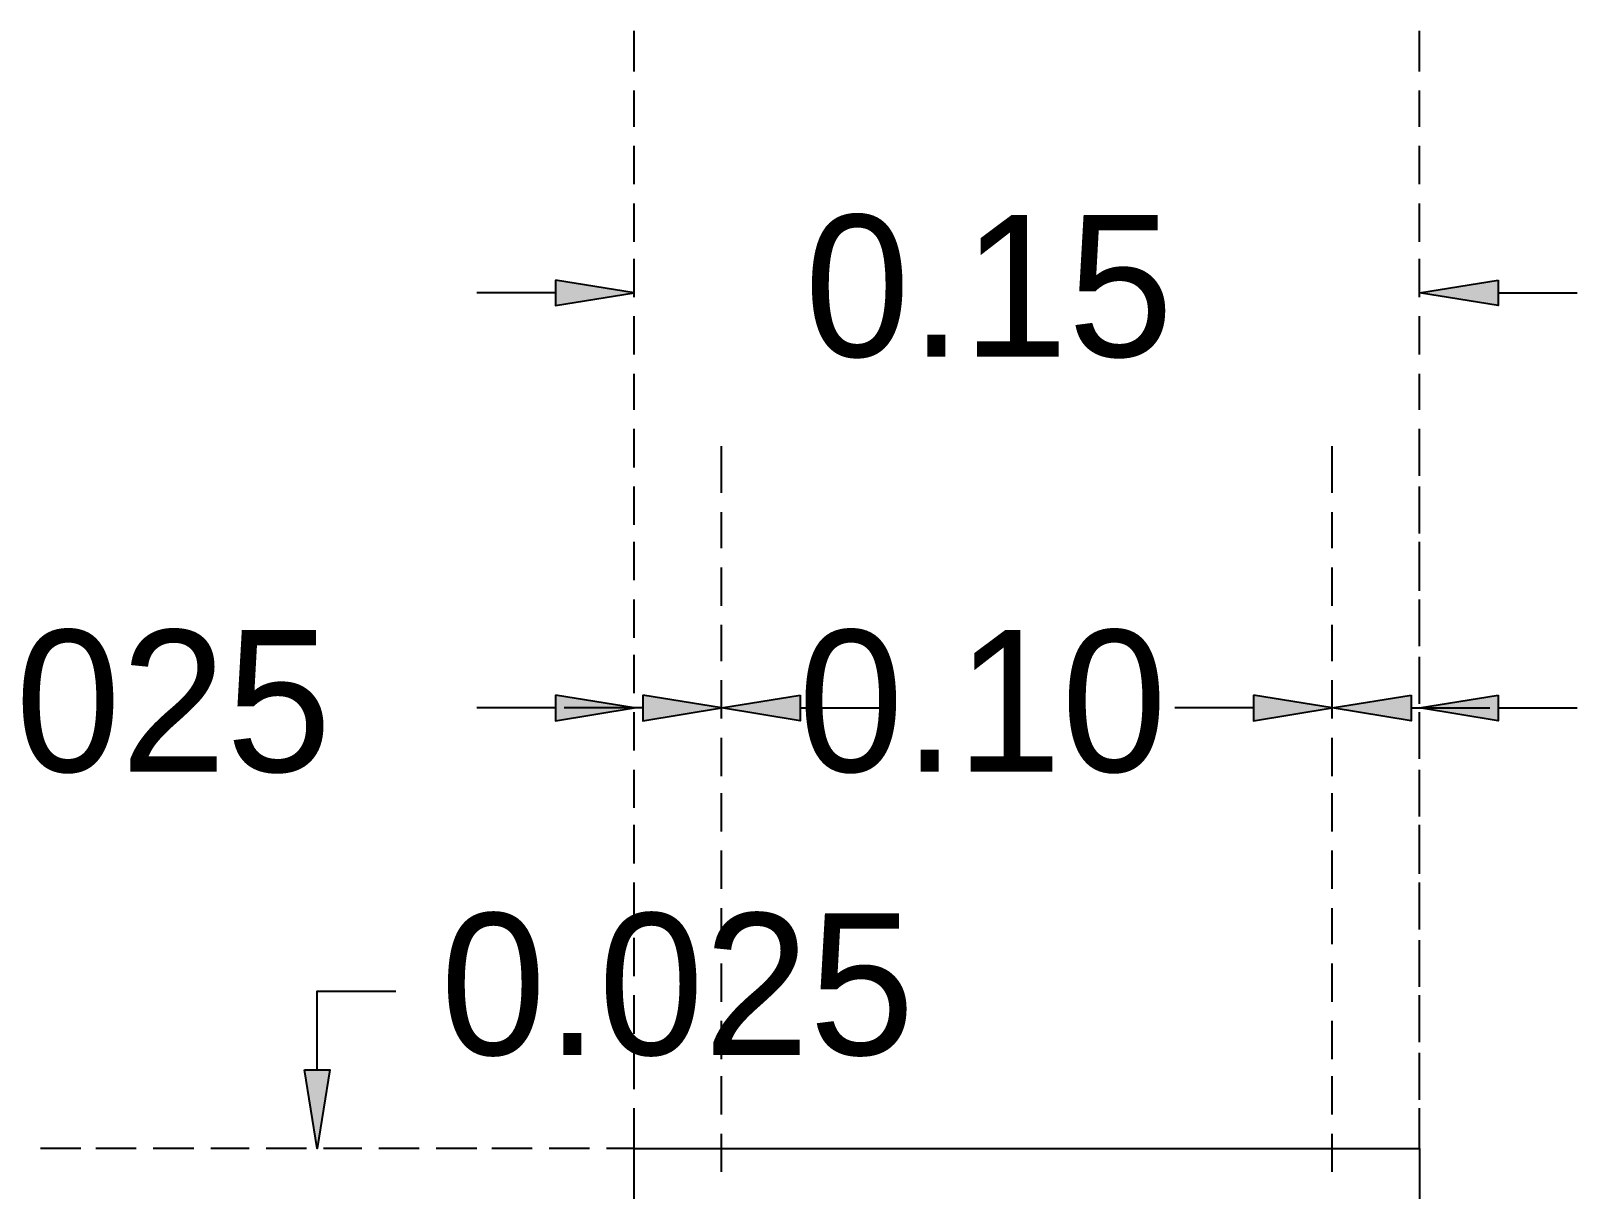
# Model space of a CAD drawing. Header units: metres. Extents: x 2.9 to 42.8, y 1.7 to 28.7.
# Drawn here: x 18.576 to 19.858, y 12.947 to 13.906 of the extents above; entities that cross this region are included whole.
import ezdxf

# ---------------------------------------------------------------- set-up
doc = ezdxf.new("R2010")
doc.units = ezdxf.units.M
for name, color, linetype in [('CIAN', 4, 'Continuous'), ('GRIS', 8, 'Continuous'), ('RELLENO_GRIS', 8, 'Continuous'), ('TEXTO', 7, 'Continuous')]:
    doc.layers.add(name, color=color, linetype=linetype)

msp = doc.modelspace()

# ---------------------------------------------------------------- hatches: boundary and pattern name
at = {"layer": 'RELLENO_GRIS'}
h = msp.add_hatch(color=256, dxfattribs=at)
h.dxf.hatch_style = 1
h.paths.add_polyline_path([(19.0112, 13.7001), (19.0112, 13.679), (19.0765, 13.6895), (19.0112, 13.7001)])
h = msp.add_hatch(color=256, dxfattribs=at)
h.dxf.hatch_style = 1
h.paths.add_polyline_path([(19.7926, 13.7001), (19.7926, 13.679), (19.7273, 13.6895), (19.7926, 13.7001)])
h = msp.add_hatch(color=256, dxfattribs=at)
h.dxf.hatch_style = 1
h.paths.add_polyline_path([(19.0112, 13.3562), (19.0112, 13.335), (19.0765, 13.3456), (19.0112, 13.3562)])
h = msp.add_hatch(color=256, dxfattribs=at)
h.dxf.hatch_style = 1
h.paths.add_polyline_path([(19.0835, 13.3562), (19.0835, 13.335), (19.1488, 13.3456), (19.0835, 13.3562)])
h = msp.add_hatch(color=256, dxfattribs=at)
h.dxf.hatch_style = 1
h.paths.add_polyline_path([(19.214, 13.3562), (19.214, 13.335), (19.1488, 13.3456), (19.214, 13.3562)])
h = msp.add_hatch(color=256, dxfattribs=at)
h.dxf.hatch_style = 1
h.paths.add_polyline_path([(19.5897, 13.3562), (19.5897, 13.335), (19.655, 13.3456), (19.5897, 13.3562)])
h = msp.add_hatch(color=256, dxfattribs=at)
h.dxf.hatch_style = 1
h.paths.add_polyline_path([(19.7203, 13.3562), (19.7203, 13.335), (19.655, 13.3456), (19.7203, 13.3562)])
h = msp.add_hatch(color=256, dxfattribs=at)
h.dxf.hatch_style = 1
h.paths.add_polyline_path([(19.7926, 13.3562), (19.7926, 13.335), (19.7273, 13.3456), (19.7926, 13.3562)])
h = msp.add_hatch(color=256, dxfattribs=at)
h.dxf.hatch_style = 1
h.paths.add_polyline_path([(18.8031, 13.0457), (18.8242, 13.0457), (18.8136, 12.9805), (18.8031, 13.0457)])

# ---------------------------------------------------------------- linework, layer by layer
at = {"layer": 'CIAN', "lineweight": -3}
for points in [[(19.0765, 12.9805), (19.7273, 12.9805)], [(19.0765, 12.3278), (19.0765, 12.9805)], [(19.7273, 12.9805), (19.7273, 12.3278)]]:
    msp.add_lwpolyline(points, dxfattribs=at)
at = {"layer": 'GRIS', "lineweight": -3}
for points in [[(19.0765, 13.873), (19.0765, 13.9065)], [(19.7273, 13.873), (19.7273, 13.9065)], [(19.0765, 13.8271), (19.0765, 13.8571)], [(19.7273, 13.8271), (19.7273, 13.8571)], [(19.0765, 13.7795), (19.0765, 13.8112)], [(19.7273, 13.7795), (19.7273, 13.8112)], [(19.0765, 13.7319), (19.0765, 13.7636)], [(19.7273, 13.7319), (19.7273, 13.7636)], [(19.0765, 13.686), (19.0765, 13.7178)], [(19.7273, 13.686), (19.7273, 13.7178)], [(19.0112, 13.6895), (18.9459, 13.6895)], [(19.7926, 13.6895), (19.8579, 13.6895)], [(19.0765, 13.6384), (19.0765, 13.6701)], [(19.7273, 13.6384), (19.7273, 13.6701)], [(19.0765, 13.5925), (19.0765, 13.6225)], [(19.7273, 13.5925), (19.7273, 13.6225)], [(19.0765, 13.5449), (19.0765, 13.5767)], [(19.7273, 13.5449), (19.7273, 13.5767)], [(19.0765, 13.5449), (19.0765, 13.5625)], [(19.1488, 13.5237), (19.1488, 13.5625)], [(19.655, 13.5237), (19.655, 13.5625)], [(19.7273, 13.5378), (19.7273, 13.5625)], [(19.0765, 13.4973), (19.0765, 13.529)], [(19.0765, 13.499), (19.0765, 13.529)], [(19.7273, 13.4973), (19.7273, 13.529)], [(19.7273, 13.4902), (19.7273, 13.522)], [(19.1488, 13.4779), (19.1488, 13.5079)], [(19.655, 13.4779), (19.655, 13.5079)], [(19.0765, 13.4514), (19.0765, 13.4832)], [(19.7273, 13.4514), (19.7273, 13.4832)], [(19.7273, 13.4426), (19.7273, 13.4743)], [(19.1488, 13.4303), (19.1488, 13.462)], [(19.655, 13.4303), (19.655, 13.462)], [(19.0765, 13.4038), (19.0765, 13.4355)], [(19.0765, 13.4056), (19.0765, 13.4355)], [(19.7273, 13.4038), (19.7273, 13.4355)], [(19.7273, 13.3967), (19.7273, 13.4285)], [(19.1488, 13.3844), (19.1488, 13.4144)], [(19.655, 13.3844), (19.655, 13.4144)], [(19.0765, 13.3579), (19.0765, 13.3897)], [(19.0765, 13.3579), (19.0765, 13.3879)], [(19.7273, 13.3579), (19.7273, 13.3879)], [(19.7273, 13.3491), (19.7273, 13.3809)], [(19.1488, 13.3368), (19.1488, 13.3685)], [(19.655, 13.3368), (19.655, 13.3685)], [(19.0112, 13.3456), (18.9459, 13.3456)], [(19.0835, 13.3456), (19.0183, 13.3456)], [(19.0765, 13.3103), (19.0765, 13.3421)], [(19.214, 13.3456), (19.2793, 13.3456)], [(19.5897, 13.3456), (19.5245, 13.3456)], [(19.7203, 13.3456), (19.7855, 13.3456)], [(19.7273, 13.3103), (19.7273, 13.3421)], [(19.7926, 13.3456), (19.8579, 13.3456)], [(19.7273, 13.3033), (19.7273, 13.3332)], [(19.1488, 13.2891), (19.1488, 13.3209)], [(19.655, 13.2891), (19.655, 13.3209)], [(19.0765, 13.2627), (19.0765, 13.2944)], [(19.0765, 13.2644), (19.0765, 13.2944)], [(19.7273, 13.2627), (19.7273, 13.2944)], [(19.7273, 13.2556), (19.7273, 13.2874)], [(19.1488, 13.2433), (19.1488, 13.275)], [(19.655, 13.2433), (19.655, 13.275)], [(19.0765, 13.2168), (19.0765, 13.2486)], [(19.7273, 13.2168), (19.7273, 13.2486)], [(19.7273, 13.208), (19.7273, 13.2398)], [(19.1488, 13.1957), (19.1488, 13.2274)], [(19.655, 13.1957), (19.655, 13.2274)], [(19.0765, 13.1692), (19.0765, 13.2009)], [(19.0765, 13.171), (19.0765, 13.2009)], [(19.7273, 13.1692), (19.7273, 13.2009)], [(19.7273, 13.1621), (19.7273, 13.1939)], [(19.1488, 13.1498), (19.1488, 13.1798)], [(19.655, 13.1498), (19.655, 13.1798)], [(19.0765, 13.1233), (19.0765, 13.1551)], [(19.0765, 13.1233), (19.0765, 13.1533)], [(19.7273, 13.1233), (19.7273, 13.1533)], [(19.7273, 13.1145), (19.7273, 13.1463)], [(19.1488, 13.1022), (19.1488, 13.1339)], [(19.655, 13.1022), (19.655, 13.1339)], [(18.8136, 13.0457), (18.8136, 13.111), (18.8789, 13.111)], [(19.0765, 13.0757), (19.0765, 13.1075)], [(19.7273, 13.0757), (19.7273, 13.1075)], [(19.7273, 13.0687), (19.7273, 13.0986)], [(19.1488, 13.0545), (19.1488, 13.0863)], [(19.655, 13.0545), (19.655, 13.0863)], [(19.0765, 13.0298), (19.0765, 13.0616)], [(19.0765, 13.0298), (19.0765, 13.0598)], [(19.7273, 13.0298), (19.7273, 13.0598)], [(19.7273, 13.021), (19.7273, 13.0528)], [(19.1488, 13.0087), (19.1488, 13.0404)], [(19.655, 13.0087), (19.655, 13.0404)], [(19.0765, 12.9805), (19.0765, 13.014)], [(19.0765, 12.9822), (19.0765, 13.014)], [(19.7273, 12.9805), (19.7273, 13.014)], [(19.7273, 12.9805), (19.7273, 13.0052)], [(19.1488, 12.9611), (19.1488, 12.9928)], [(19.655, 12.9611), (19.655, 12.9928)], [(18.6161, 12.9805), (18.5843, 12.9805)], [(18.6178, 12.9805), (18.5967, 12.9805)], [(18.6619, 12.9805), (18.6302, 12.9805)], [(18.6637, 12.9805), (18.632, 12.9805)], [(18.7096, 12.9805), (18.6778, 12.9805)], [(18.7113, 12.9805), (18.6796, 12.9805)], [(18.7554, 12.9805), (18.7254, 12.9805)], [(18.7572, 12.9805), (18.7272, 12.9805)], [(18.8031, 12.9805), (18.7713, 12.9805)], [(18.8048, 12.9805), (18.7731, 12.9805)], [(18.8489, 12.9805), (18.8189, 12.9805)], [(18.8507, 12.9805), (18.8207, 12.9805)], [(18.8965, 12.9805), (18.8648, 12.9805)], [(18.8983, 12.9805), (18.8666, 12.9805)], [(18.9442, 12.9805), (18.9124, 12.9805)], [(18.9459, 12.9805), (18.9142, 12.9805)], [(18.99, 12.9805), (18.9583, 12.9805)], [(18.9918, 12.9805), (18.96, 12.9805)], [(19.0377, 12.9805), (19.0059, 12.9805)], [(19.0394, 12.9805), (19.0077, 12.9805)], [(19.0765, 12.9805), (19.0535, 12.9805)], [(19.0765, 12.9805), (19.0553, 12.9805)], [(19.0765, 12.9487), (19.0765, 12.9663)]]:
    msp.add_lwpolyline(points, dxfattribs=at)
for points in [[(19.0112, 13.7001), (19.0112, 13.679), (19.0765, 13.6895)], [(19.7926, 13.7001), (19.7926, 13.679), (19.7273, 13.6895)], [(19.0112, 13.3562), (19.0112, 13.335), (19.0765, 13.3456)], [(19.0835, 13.3562), (19.0835, 13.335), (19.1488, 13.3456)], [(19.214, 13.3562), (19.214, 13.335), (19.1488, 13.3456)], [(19.5897, 13.3562), (19.5897, 13.335), (19.655, 13.3456)], [(19.7203, 13.3562), (19.7203, 13.335), (19.655, 13.3456)], [(19.7926, 13.3562), (19.7926, 13.335), (19.7273, 13.3456)], [(18.8031, 13.0457), (18.8242, 13.0457), (18.8136, 12.9805)]]:
    msp.add_lwpolyline(points, close=True, dxfattribs=at)

# ---------------------------------------------------------------- texts
at = {"layer": 'TEXTO', "color": 3, "true_color": 0x00ff00}
for s, p in [('0.15', (19.2176, 13.6366)), ('0.025', (18.4326, 13.2927)), ('0.10', (19.2123, 13.2927)), ('0.025', (18.9159, 13.0581))]:
    msp.add_text(s, height=0.1174, dxfattribs=at).set_placement(p)

doc.saveas('drawing.dxf')
